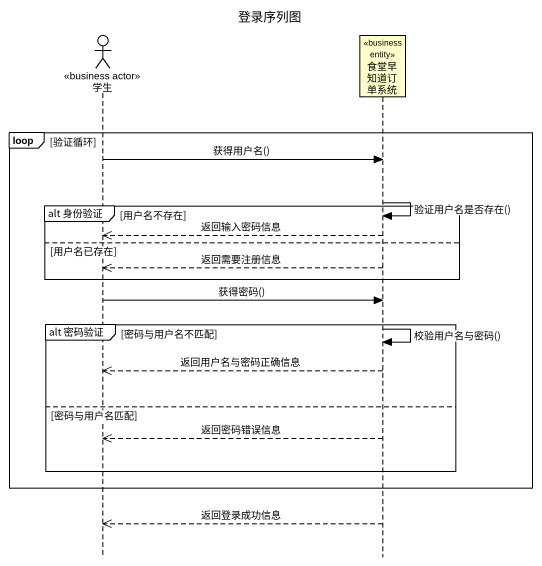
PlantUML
@startuml
title 登录序列图
hide footbox
actor 学生 <<business actor>>
participant 食堂早知道订单系统 <<business entity>>

loop 验证循环
  学生 -> 食堂早知道订单系统 : 获得用户名()
  食堂早知道订单系统 -> 食堂早知道订单系统 : 验证用户名是否存在()
  group alt 身份验证 [用户名不存在]
    食堂早知道订单系统 -->> 学生 : 返回输入密码信息
  else 用户名已存在
    食堂早知道订单系统 -->> 学生 : 返回需要注册信息
  end
  学生 -> 食堂早知道订单系统 : 获得密码()
  group alt 密码验证 [密码与用户名不匹配]
    食堂早知道订单系统 -> 食堂早知道订单系统 : 校验用户名与密码()
    食堂早知道订单系统 -->> 学生 : 返回用户名与密码正确信息
  else 密码与用户名匹配
    食堂早知道订单系统 -->> 学生 : 返回密码错误信息
  end
end
食堂早知道订单系统 -->> 学生 : 返回登录成功信息
@enduml
